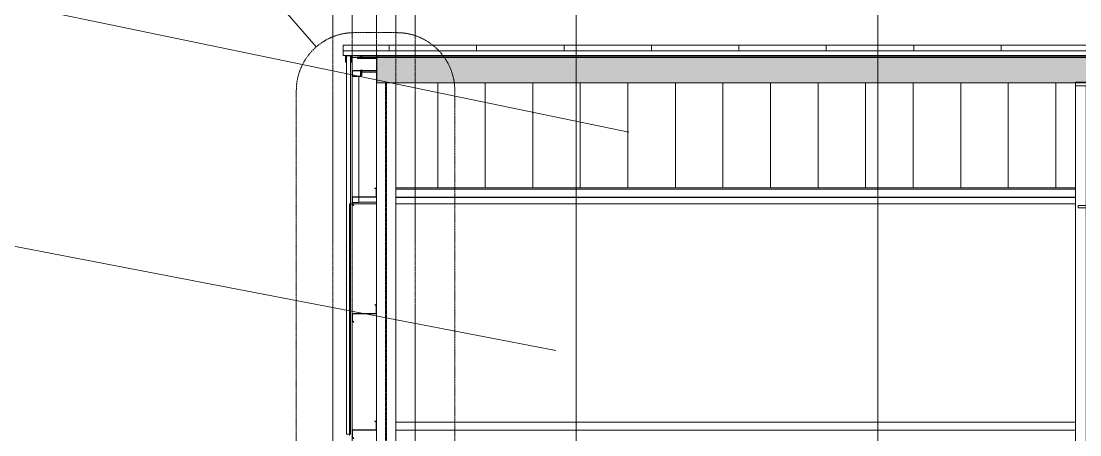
# Model space of a CAD drawing. Header units: inches. Extents: x 21386 to 98862, y -290 to 853.
# Drawn here: x 22644.3 to 23082.6, y 239.3 to 410.6 of the extents above; entities that cross this region are included whole.
import ezdxf

# ---------------------------------------------------------------- set-up
doc = ezdxf.new("R2010")
doc.units = ezdxf.units.IN
doc.header["$MEASUREMENT"] = 0
for name, pattern in [('Dash Dot 3_16_', [0.3125, 0.1875, -0.0625, 0, -0.0625]), ('Grid Line 1_2_', [0.875, 0.5, -0.125, 0.125, -0.125]), ('Hidden 1_8_', [0.1875, 0.125, -0.0625])]:
    doc.linetypes.add(name, pattern=pattern)
for name, color, linetype, lineweight in [('A-ANNO-IDEN', 131, 'Continuous', 9), ('A-ANNO-SYMB', 150, 'Continuous', 9), ('A-CLNG', 13, 'Continuous', 13), ('A-CLNG-PATT', 13, 'Continuous', 25), ('A-GLAZ-CWMG', 51, 'Continuous', 13), ('A-ROOF', 132, 'Continuous', 13), ('A-ROOF-PATT', 132, 'Continuous', 13), ('A-WALL', 113, 'Continuous', 13), ('A-WALL-PATT', 111, 'Continuous', 25), ('G-ANNO-SYMB', 111, 'Continuous', 9), ('S-BEAM', 12, 'Continuous', 13), ('S-COLS', 52, 'Continuous', 13), ('S-GRID', 1, 'Continuous', 9)]:
    doc.layers.add(name, color=color, linetype=linetype, lineweight=lineweight)
pattern_1 = [(45, (22097.104, 100.19), (-19.00703, 19.00703), []), (45, (22097.104, 128.99), (-19.00703, 19.00703), [])]

# ---------------------------------------------------------------- blocks, each defined once
blk = doc.blocks.new('Girt_C - 8_D-1405488-Building Section - East_West looking North')
at = {"layer": 'S-BEAM', "color": 8, "lineweight": 9}
for p, q in [((22781.39, 395.55), (22781.39, 395.69)), ((22785.06, 390.13), (22781.44, 390.13)), ((22791.52, 390.13), (22785.32, 390.13)), ((22785, 390.06), (22781.44, 390.06)), ((22791.52, 390.06), (22785.32, 390.06)), ((22791.52, 389.49), (22785.32, 389.49))]:
    blk.add_line(p, q, dxfattribs=at)
blk = doc.blocks.new('Rectangular Mullion - Profile_Polycarbonate_Upper and left-1766189-Building Section - East_West looking North')
at = {"layer": 'A-GLAZ-CWMG', "color": 8, "lineweight": 9}
for p, q in [((22781.39, 337.61), (22781.39, 387.92)), ((22784.14, 387.74), (22784.14, 337.8)), ((22784.14, 337.69), (22784.14, 335.52)), ((22784.14, 335.52), (22781.5, 335.52))]:
    blk.add_line(p, q, dxfattribs=at)
blk = doc.blocks.new('Girt_Z - 10_D-1351983-Building Section - East_West looking North')
at = {"layer": 'S-BEAM', "lineweight": 9}
h = blk.add_hatch(dxfattribs=at)
h.set_pattern_fill('FP_1', color=8, style=0, pattern_type=2)
h.set_pattern_definition(pattern_1)
h.paths.add_polyline_path([(22819.61, 395.63), (26270.39, 395.63), (26270.39, 395.74), (22783.52, 395.74), (22783.52, 395.63), (22802.07, 395.63)], flags=0)
at = {"layer": 'S-BEAM', "color": 8, "lineweight": 9}
for p, q in [((22783.52, 395.74), (22783.52, 395.78)), ((22791.52, 395.78), (22783.52, 395.78)), ((22783.52, 395.15), (22783.52, 395.63)), ((22783.52, 395.15), (22785.19, 395.15)), ((22785.3, 395.15), (22791.52, 395.15))]:
    blk.add_line(p, q, dxfattribs=at)
at = {"layer": 'S-BEAM', "color": 7}
for p, q in [((22783.52, 395.63), (22783.52, 395.74)), ((26270.39, 395.74), (22783.52, 395.74)), ((26270.39, 395.63), (22783.52, 395.63))]:
    blk.add_line(p, q, dxfattribs=at)
blk = doc.blocks.new('columns and girder2 - one-V31-Building Section - East_West looking North')
at = {"layer": 'S-BEAM', "lineweight": 9}
h = blk.add_hatch(dxfattribs=at)
h.set_pattern_fill('FP_1', color=8, style=0, pattern_type=2)
h.set_pattern_definition(pattern_1)
h.paths.add_polyline_path([(23086.52, 226.93), (23086.52, 383.85), (23085.27, 383.85), (23085.27, 226.93)], flags=0)
h = blk.add_hatch(dxfattribs=at)
h.set_pattern_fill('FP_1', color=8, style=0, pattern_type=2)
h.set_pattern_definition(pattern_1)
h.paths.add_polyline_path([(23080.89, 214.37), (23090.89, 214.37), (23090.89, 226.93), (23080.89, 226.93)], flags=0)
at = {"layer": 'S-BEAM', "color": 7}
for p, q in [((23080.89, 383.85), (23080.89, 385.35)), ((23080.89, 385.35), (23090.89, 385.35)), ((23080.89, 383.85), (23090.89, 383.85)), ((23085.27, 226.93), (23085.27, 383.85)), ((23085.27, 383.85), (23086.52, 383.85)), ((23086.52, 383.85), (23086.52, 226.93)), ((23090.89, 385.35), (23090.89, 383.85)), ((23081.89, 333.23), (23081.89, 334.23)), ((23081.89, 334.23), (23089.89, 334.23)), ((23081.89, 333.23), (23089.89, 333.23)), ((23089.89, 334.23), (23089.89, 333.23)), ((23080.89, 226.93), (23080.89, 214.37)), ((23080.89, 226.93), (23090.89, 226.93)), ((23085.27, 226.93), (23086.52, 226.93)), ((23090.89, 214.37), (23090.89, 226.93)), ((23080.89, 214.37), (23090.89, 214.37))]:
    blk.add_line(p, q, dxfattribs=at)
at = {"layer": 'S-BEAM', "color": 8, "lineweight": 9}
for p, q in [((23080.89, 226.93), (23080.89, 383.85)), ((23090.89, 226.93), (23090.89, 383.85)), ((23080.89, 0), (23080.89, 214.37)), ((23090.89, 214.37), (23090.89, 1)), ((23080.89, -10.9), (23080.89, -6)), ((23090.89, -6), (23090.89, -10.9)), ((23080.89, -10.9), (23090.89, -10.9))]:
    blk.add_line(p, q, dxfattribs=at)
blk = doc.blocks.new('W-Wide Flange-Column - B1_G-1528735-Building Section - East_West looking North')
at = {"layer": 'S-COLS', "color": 8, "linetype": 'Hidden 1_8_', "lineweight": 9}
for p, q in [((22795.23, 0), (22795.23, 385.02)), ((22795.55, 385.02), (22795.55, 0)), ((22795.23, -12), (22795.23, -6)), ((22795.55, -6), (22795.55, -12))]:
    blk.add_line(p, q, dxfattribs=at)
blk = doc.blocks.new('Girt_Z - 10_D-1223956-Building Section - East_West looking North')
at = {"layer": 'S-BEAM', "color": 8, "lineweight": 9}
for p, q in [((22799.39, 244.56), (23080.89, 244.56)), ((22799.39, 241.19), (23080.89, 241.19))]:
    blk.add_line(p, q, dxfattribs=at)
blk = doc.blocks.new('Girt_Z - 10_D-1772157-Building Section - East_West looking North')
at = {"layer": 'S-BEAM', "color": 8, "lineweight": 9}
for p, q in [((22799.39, 341.54), (23080.89, 341.54)), ((22799.39, 341.06), (23080.89, 341.06)), ((22799.39, 337.69), (23080.89, 337.69)), ((22799.39, 337.61), (23080.89, 337.61))]:
    blk.add_line(p, q, dxfattribs=at)
blk = doc.blocks.new('Girt_Z - 10_D-1254871-Building Section - East_West looking North')
at = {"layer": 'S-BEAM', "color": 7}
for p, q in [((22781.39, 238.17), (22781.39, 241.11)), ((22781.5, 241.11), (22781.5, 238.22)), ((22781.58, 241.3), (22791.2, 241.3)), ((22791.39, 241.19), (22781.58, 241.19)), ((22790.75, 244.96), (22790.82, 245.04)), ((22791.28, 244.51), (22790.75, 244.96)), ((22790.82, 245.04), (22791.39, 244.56)), ((22791.28, 241.37), (22791.28, 244.51)), ((22791.39, 244.56), (22791.39, 241.19)), ((22781.39, 238.17), (22781.96, 237.69)), ((22781.5, 238.22), (22782.04, 237.77)), ((22782.04, 237.77), (22781.96, 237.69))]:
    blk.add_line(p, q, dxfattribs=at)
for centre, radius, start, end in [((22781.58, 241.11), 0.188, 90, 180), ((22781.58, 241.11), 0.0782, 90, 177.8773), ((22791.2, 241.38), 0.0782, 270, 356.9576)]:
    blk.add_arc(centre, radius, start, end, dxfattribs=at)
blk = doc.blocks.new('Girt_Z - 10_D-1249026-Building Section - East_West looking North')
at = {"layer": 'S-BEAM', "lineweight": 9}
h = blk.add_hatch(dxfattribs=at)
h.set_pattern_fill('FP_1', color=8, style=0, pattern_type=2)
h.set_pattern_definition(pattern_1)
h.paths.add_polyline_path([(22781.96, 334.19), (22782.04, 334.27), (22781.5, 334.72), (22781.5, 337.61), (22781.39, 337.61), (22781.39, 334.67)], flags=0)
h.paths.add_polyline_path([(22791.39, 337.69), (22791.39, 341.06), (22790.82, 341.54), (22790.75, 341.46), (22791.28, 341.01), (22791.28, 337.87)], flags=0)
h.paths.add_polyline_path([(22791.39, 337.69), (22791.2, 337.8), (22781.58, 337.8), (22781.58, 337.69), (22784.52, 337.69)], flags=0)
at = {"layer": 'S-BEAM', "color": 7}
for p, q in [((22781.39, 334.67), (22781.39, 337.61)), ((22781.5, 337.61), (22781.5, 334.72)), ((22781.58, 337.8), (22791.2, 337.8)), ((22791.39, 337.69), (22781.58, 337.69)), ((22790.75, 341.46), (22790.82, 341.54)), ((22791.28, 341.01), (22790.75, 341.46)), ((22790.82, 341.54), (22791.39, 341.06)), ((22791.28, 337.87), (22791.28, 341.01)), ((22791.39, 341.06), (22791.39, 337.69)), ((22781.39, 334.67), (22781.96, 334.19)), ((22781.5, 334.72), (22782.04, 334.27)), ((22782.04, 334.27), (22781.96, 334.19))]:
    blk.add_line(p, q, dxfattribs=at)
for centre, radius, start, end in [((22781.58, 337.61), 0.188, 90, 180), ((22781.58, 337.61), 0.0782, 90, 177.8773), ((22791.2, 337.88), 0.0782, 270, 356.9576)]:
    blk.add_arc(centre, radius, start, end, dxfattribs=at)
blk = doc.blocks.new('Girt_C - 8_D-1405507-Building Section - East_West looking North')
at = {"layer": 'S-BEAM', "lineweight": 9}
h = blk.add_hatch(dxfattribs=at)
h.set_pattern_fill('FP_1', color=8, style=0, pattern_type=2)
h.set_pattern_definition(pattern_1)
h.paths.add_polyline_path([(22781.52, 387.74), (22784.84, 387.74), (22785.32, 388.31), (22785.23, 388.38), (22784.78, 387.84), (22781.52, 387.84)], flags=0)
h.paths.add_polyline_path([(22781.44, 387.92), (22781.44, 395.55), (22781.34, 395.55), (22781.34, 387.92)], flags=0)
h.paths.add_polyline_path([(22785.23, 395.1), (22785.32, 395.17), (22784.84, 395.74), (22781.52, 395.74), (22781.52, 395.63), (22784.78, 395.63)], flags=0)
at = {"layer": 'S-BEAM', "color": 8, "lineweight": 9}
for p, q in [((22781.34, 396.36), (22781.34, 395.55)), ((22781.52, 395.74), (22781.52, 395.63)), ((22784.84, 395.74), (22784.84, 396.36)), ((22785.32, 396.36), (22785.32, 395.78)), ((22784.97, 390.13), (22785.23, 390.45)), ((22785.23, 390.45), (22785.32, 390.38)), ((22785.23, 390.45), (22785.23, 388.38)), ((22785.32, 390.38), (22785.32, 388.31)), ((22781.52, 389.81), (22781.52, 387.84)), ((22784.78, 387.84), (22784.78, 389.81))]:
    blk.add_line(p, q, dxfattribs=at)
at = {"layer": 'S-BEAM', "color": 7}
for p, q in [((22781.34, 395.55), (22781.34, 387.92)), ((22781.44, 387.92), (22781.44, 395.55)), ((22784.84, 395.74), (22781.52, 395.74)), ((22781.52, 395.63), (22784.78, 395.63)), ((22784.78, 395.63), (22785.23, 395.1)), ((22784.84, 395.74), (22785.32, 395.17)), ((22785.23, 395.1), (22785.32, 395.17)), ((22784.78, 387.84), (22781.52, 387.84)), ((22781.52, 387.74), (22784.84, 387.74)), ((22784.78, 387.84), (22785.23, 388.38)), ((22784.84, 387.74), (22785.32, 388.31)), ((22785.32, 388.31), (22785.23, 388.38))]:
    blk.add_line(p, q, dxfattribs=at)
at = {"layer": 'S-BEAM', "color": 7, "flags": 128}
for points in [[(22781.52, 395.74), (22781.45, 395.73), (22781.39, 395.69), (22781.35, 395.63), (22781.34, 395.55)], [(22781.44, 395.55), (22781.45, 395.59), (22781.48, 395.62), (22781.52, 395.63)], [(22781.34, 387.92), (22781.35, 387.85), (22781.39, 387.79), (22781.45, 387.75), (22781.52, 387.74)], [(22781.52, 387.84), (22781.48, 387.86), (22781.45, 387.88), (22781.44, 387.92)]]:
    blk.add_lwpolyline(points, dxfattribs=at)
blk = doc.blocks.new('Girt_Z - 10_D-1772654-Building Section - East_West looking North')
at = {"layer": 'S-BEAM', "lineweight": 9}
h = blk.add_hatch(dxfattribs=at)
h.set_pattern_fill('FP_1', color=8, style=0, pattern_type=2)
h.set_pattern_definition(pattern_1)
h.paths.add_polyline_path([(22781.96, 285.94), (22782.03, 286.02), (22781.5, 286.47), (22781.5, 289.36), (22781.39, 289.36), (22781.39, 286.42)], flags=0)
h.paths.add_polyline_path([(22791.39, 289.44), (22791.39, 292.81), (22790.81, 293.29), (22790.74, 293.21), (22791.28, 292.76), (22791.28, 289.62)], flags=0)
h.paths.add_polyline_path([(22791.39, 289.44), (22791.2, 289.55), (22781.58, 289.55), (22781.58, 289.44), (22784.52, 289.44)], flags=0)
at = {"layer": 'S-BEAM', "color": 7}
for p, q in [((22781.39, 286.42), (22781.39, 289.36)), ((22781.5, 289.36), (22781.5, 286.47)), ((22781.58, 289.55), (22791.2, 289.55)), ((22791.39, 289.44), (22781.58, 289.44)), ((22790.74, 293.21), (22790.81, 293.29)), ((22791.28, 292.76), (22790.74, 293.21)), ((22790.81, 293.29), (22791.39, 292.81)), ((22791.28, 289.62), (22791.28, 292.76)), ((22791.39, 292.81), (22791.39, 289.44)), ((22781.39, 286.42), (22781.96, 285.94)), ((22781.5, 286.47), (22782.03, 286.02)), ((22782.03, 286.02), (22781.96, 285.94))]:
    blk.add_line(p, q, dxfattribs=at)
for centre, radius, start, end in [((22781.58, 289.36), 0.188, 90, 180), ((22781.58, 289.36), 0.0782, 90, 177.8773), ((22791.2, 289.63), 0.0782, 270, 356.9576)]:
    blk.add_arc(centre, radius, start, end, dxfattribs=at)
blk = doc.blocks.new('Rectangular Mullion - Profile_Polycarbonate_Upper and left-1766591-Building Section - East_West looking North')
at = {"layer": 'A-GLAZ-CWMG', "color": 7}
for p, q in [((22778.64, 393.61), (22778.64, 396.36)), ((22781.14, 396.36), (22778.64, 396.36)), ((22781.08, 396.3), (22778.7, 396.3)), ((22778.7, 396.3), (22778.7, 393.67)), ((22781.08, 393.67), (22781.08, 396.3)), ((22781.14, 396.36), (22781.14, 393.61)), ((22779.07, 393.61), (22778.64, 393.61)), ((22778.7, 393.67), (22779, 393.67)), ((22779, 393.67), (22779, 393.86)), ((22779, 393.86), (22779.07, 393.86)), ((22779.07, 393.86), (22779.07, 393.61)), ((22780.64, 393.61), (22780.64, 393.86)), ((22780.64, 393.86), (22780.7, 393.86)), ((22781.14, 393.61), (22780.64, 393.61)), ((22780.7, 393.86), (22780.7, 393.67)), ((22780.7, 393.67), (22781.08, 393.67))]:
    blk.add_line(p, q, dxfattribs=at)
at = {"layer": 'A-GLAZ-CWMG', "color": 8, "lineweight": 9}
for p, q in [((22779, 395.8), (22778.7, 395.8)), ((22779.07, 396), (22779, 396)), ((22779, 393.86), (22779, 396)), ((22780.7, 396), (22780.64, 396)), ((22780.7, 393.86), (22780.7, 396)), ((22781.08, 395.8), (22780.7, 395.8)), ((22779, 393.67), (22779, 393.86)), ((22780.7, 393.67), (22780.7, 393.86))]:
    blk.add_line(p, q, dxfattribs=at)
at = {"layer": 'A-GLAZ-CWMG', "color": 10, "lineweight": 9}
for p, q in [((22779.07, 393.86), (22779.07, 396)), ((22780.64, 393.86), (22780.64, 396))]:
    blk.add_line(p, q, dxfattribs=at)

msp = doc.modelspace()

# ---------------------------------------------------------------- hatches: boundary and pattern name
at = {"layer": 'A-CLNG-PATT', "lineweight": 9}
h = msp.add_hatch(dxfattribs=at)
h.set_pattern_fill('FP_5', color=8, style=0, pattern_type=2)
h.set_pattern_definition([(161.57, (22098.064, 101.149), (-7.6802237, -0.0009796), [0, -54.643, 6.067, 0]), (18.43, (22096.144, 101.149), (-7.6802237, 0.0009796), [0, -54.643, 6.067, 0]), (108.43, (22098.064, 101.149), (3.8382953, -19.2013653), [18.211, -42.499]), (71.57, (22096.144, 101.149), (3.8382953, 19.2013653), [18.211, -42.499])])
h.paths.add_polyline_path([(26281.39, 385.02), (26281.39, 396.28), (22791.52, 396.28), (22791.52, 385.02), (26223.61, 385.02)], flags=0)
at = {"layer": 'A-ROOF-PATT', "lineweight": 9}
h = msp.add_hatch(dxfattribs=at)
h.set_pattern_fill('FP_3', color=8, style=0, pattern_type=2)
h.set_pattern_definition([(90, (-1.735, 1279.063), (-36.188, 2e-15), [])])
h.paths.add_polyline_path([(26284.39, 398.36), (26284.39, 400.65), (22777.64, 400.65), (22777.64, 398.36), (26223.61, 398.36)], flags=0)
at = {"layer": 'A-WALL-PATT', "lineweight": 9}
h = msp.add_hatch(dxfattribs=at)
h.set_pattern_fill('FP_11', color=8, style=0, pattern_type=2)
h.set_pattern_definition([(90, (26281.328, 0), (-19.685, 1e-15), [])])
h.paths.add_polyline_path([(22791.39, 337.69), (22791.28, 337.87), (22791.2, 341.08), (22790.75, 341.46), (22790.82, 341.54), (22791.39, 341.06), (22791.39, 388.92), (22791.52, 388.92), (22791.52, 389.49), (22785.32, 389.49), (22785.23, 388.21), (22784.78, 387.74), (22784.14, 387.74), (22784.14, 337.8), (22791.28, 337.75)], flags=0)
h.paths.add_polyline_path([(22791.39, 335.58), (22791.39, 337.69), (22784.14, 337.69), (22784.14, 335.58), (22784.52, 335.58)], flags=0)
h.paths.add_polyline_path([(25662.13, 341.54), (25686.39, 341.54), (25686.39, 385.02), (25406.89, 385.02), (25406.89, 341.54), (25521.76, 341.54)], flags=0)
h.paths.add_polyline_path([(26258.7, 341.54), (26259.39, 341.54), (26259.39, 385.02), (25985.89, 385.02), (25985.89, 341.54), (26223.61, 341.54)], flags=0)
h.paths.add_polyline_path([(25802.5, 341.54), (25975.89, 341.54), (25975.89, 385.02), (25696.39, 385.02), (25696.39, 341.54)], flags=0)
h.paths.add_polyline_path([(25396.89, 341.54), (25396.89, 385.02), (25117.39, 385.02), (25117.39, 341.54), (25241.01, 341.54)], flags=0)
h.paths.add_polyline_path([(22799.39, 341.54), (23080.89, 341.54), (23080.89, 385.02), (22799.39, 385.02), (22799.39, 349.86)], flags=0)
h.paths.add_polyline_path([(25107.39, 341.54), (25107.39, 385.02), (24827.89, 385.02), (24827.89, 341.54), (25100.64, 341.54)], flags=0)
h.paths.add_polyline_path([(23090.89, 341.54), (23370.39, 341.54), (23370.39, 385.02), (23090.89, 385.02), (23090.89, 383.85)], flags=0)
h.paths.add_polyline_path([(23411.37, 341.54), (23629.22, 341.54), (23659.89, 382.75), (23659.89, 385.02), (23380.39, 385.02), (23380.39, 383.17), (23405.18, 349.86)], flags=0)
h.paths.add_polyline_path([(23380.39, 341.54), (23410.13, 341.54), (23380.39, 381.5), (23380.39, 349.86)], flags=0)
h.paths.add_polyline_path([(24786.79, 341.54), (24787.28, 341.54), (24817.89, 382.68), (24817.89, 385.02), (24538.39, 385.02), (24538.39, 383.1), (24569.32, 341.54), (24767.02, 341.54)], flags=0)
h.paths.add_polyline_path([(24788.52, 341.54), (24817.89, 341.54), (24817.89, 381), (24794.71, 349.86)], flags=0)
h.paths.add_polyline_path([(24567.58, 341.54), (24568.07, 341.54), (24538.39, 381.42), (24538.39, 341.54), (24539.16, 341.54)], flags=0)
h.paths.add_polyline_path([(24528.39, 341.54), (24528.39, 385.02), (24248.89, 385.02), (24248.89, 341.54), (24468.97, 341.54)], flags=0)
h.paths.add_polyline_path([(23669.89, 341.54), (23949.39, 341.54), (23949.39, 385.02), (23669.89, 385.02), (23669.89, 349.86)], flags=0)
h.paths.add_polyline_path([(23630.47, 341.54), (23659.89, 341.54), (23659.89, 381.08), (23636.65, 349.86)], flags=0)
h.paths.add_polyline_path([(24238.89, 341.54), (24238.89, 385.02), (23959.39, 385.02), (23959.39, 341.54), (24118.05, 341.54)], flags=0)

# ---------------------------------------------------------------- linework, layer by layer
at = {"layer": 'A-ANNO-IDEN', "color": 153}
for p, q in [((22895.86, 364.59), (21895.4, 572.4)), ((22865.68, 274.14), (21895.89, 461.28))]:
    msp.add_line(p, q, dxfattribs=at)
at = {"layer": 'A-ANNO-SYMB'}
msp.add_line((22766.5, 399.97), (22733.76, 437.59), dxfattribs=at)
at = {"layer": 'A-ANNO-SYMB', "linetype": 'Dash Dot 3_16_'}
for p, q in [((22799.86, 405.86), (22782.25, 405.86)), ((22758.25, 381.86), (22758.25, -31.35)), ((22823.86, -31.35), (22823.86, 381.86))]:
    msp.add_line(p, q, dxfattribs=at)
for centre, start, end in [((22782.25, 381.86), 90, 180), ((22799.86, 381.86), 0, 90)]:
    msp.add_arc(centre, 24, start, end, dxfattribs=at)
at = {"layer": 'A-CLNG', "color": 7}
for p, q in [((22791.52, 396.28), (26281.39, 396.28)), ((22791.52, 396.28), (22791.52, 385.02)), ((26281.39, 385.02), (22791.52, 385.02))]:
    msp.add_line(p, q, dxfattribs=at)
at = {"layer": 'A-ROOF', "color": 8, "lineweight": 9}
for p, q in [((26284.39, 400.65), (22777.64, 400.65)), ((22777.64, 400.65), (22777.64, 398.36))]:
    msp.add_line(p, q, dxfattribs=at)
at = {"layer": 'A-ROOF', "color": 7}
for p, q in [((22777.64, 398.36), (26284.39, 398.36)), ((22777.64, 396.36), (22777.64, 398.36)), ((26271.39, 396.36), (22777.64, 396.36))]:
    msp.add_line(p, q, dxfattribs=at)
at = {"layer": 'A-WALL', "color": 7}
for p, q in [((22779.07, 239.56), (22779.07, 396.3)), ((22780.64, 396.3), (22779.07, 396.3)), ((22780.64, 239.56), (22780.64, 396.3)), ((22780.64, 239.56), (22779.07, 239.56))]:
    msp.add_line(p, q, dxfattribs=at)
at = {"layer": 'A-WALL', "color": 8, "lineweight": 9}
for p, q in [((22781.39, 335), (22780.27, 335)), ((22791.39, 335), (22781.49, 335)), ((23080.89, 335), (22799.39, 335))]:
    msp.add_line(p, q, dxfattribs=at)
at = {"layer": 'A-WALL', "color": 10, "lineweight": 9}
for p, q in [((22780.27, 335), (22780.27, 238.94)), ((22791.39, 335.58), (22784.14, 335.58))]:
    msp.add_line(p, q, dxfattribs=at)
at = {"layer": 'G-ANNO-SYMB'}
for p, q in [((22874.16, 545.16), (22874.16, -79.66)), ((22998.96, 545.16), (22998.96, -271.66))]:
    msp.add_line(p, q, dxfattribs=at)
at = {"layer": 'S-COLS', "color": 8, "lineweight": 9}
for p, q in [((22791.39, 388.92), (22791.52, 388.92)), ((22791.39, 388.92), (22791.39, 341.06)), ((22799.39, 385.02), (22799.39, 0)), ((22791.39, 337.69), (22791.39, 244.56)), ((22791.39, 241.19), (22791.39, 238.94))]:
    msp.add_line(p, q, dxfattribs=at)
at = {"layer": 'S-GRID', "linetype": 'Grid Line 1_2_'}
for p, q in [((22773.39, -273.16), (22773.39, 671.89)), ((22781.39, -273.16), (22781.39, 671.89)), ((22781.39, -273.16), (22781.39, 671.89)), ((22791.39, -273.16), (22791.39, 671.89)), ((22799.39, -273.16), (22799.39, 671.89)), ((22799.39, -273.16), (22799.39, 671.89)), ((22807.39, -273.16), (22807.39, 671.89))]:
    msp.add_line(p, q, dxfattribs=at)

# ---------------------------------------------------------------- block references
at = {"layer": 'A-GLAZ-CWMG', "color": 7}
msp.add_blockref('Rectangular Mullion - Profile_Polycarbonate_Upper and left-1766591-Building Section - East_West looking North', (0, 0), dxfattribs=at)
at = {"layer": 'A-GLAZ-CWMG', "color": 8, "lineweight": 9}
msp.add_blockref('Rectangular Mullion - Profile_Polycarbonate_Upper and left-1766189-Building Section - East_West looking North', (0, 0), dxfattribs=at)
at = {"layer": 'S-BEAM', "color": 8, "lineweight": 9}
for name in ['Girt_C - 8_D-1405507-Building Section - East_West looking North', 'Girt_C - 8_D-1405488-Building Section - East_West looking North', 'Girt_Z - 10_D-1351983-Building Section - East_West looking North', 'Girt_Z - 10_D-1772157-Building Section - East_West looking North', 'Girt_Z - 10_D-1223956-Building Section - East_West looking North']:
    msp.add_blockref(name, (0, 0), dxfattribs=at)
at = {"layer": 'S-BEAM', "color": 7}
for name in ['columns and girder2 - one-V31-Building Section - East_West looking North', 'Girt_Z - 10_D-1249026-Building Section - East_West looking North', 'Girt_Z - 10_D-1772654-Building Section - East_West looking North', 'Girt_Z - 10_D-1254871-Building Section - East_West looking North']:
    msp.add_blockref(name, (0, 0), dxfattribs=at)
at = {"layer": 'S-COLS', "color": 8, "linetype": 'Hidden 1_8_', "lineweight": 9}
msp.add_blockref('W-Wide Flange-Column - B1_G-1528735-Building Section - East_West looking North', (0, 0), dxfattribs=at)

doc.saveas('drawing.dxf')
